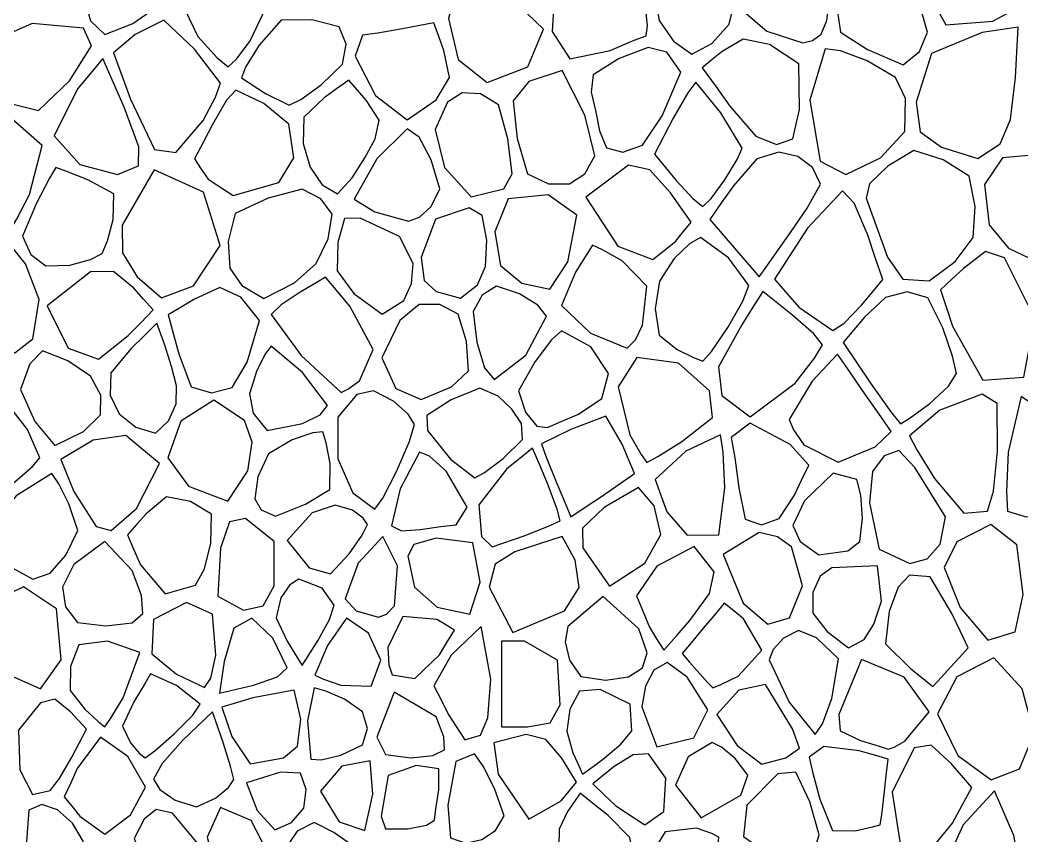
# Model space of a CAD drawing. Extents: x 1.1 to 83, y 1.1 to 53.7.
# Drawn here: x 41.04 to 63.98, y 15.39 to 34.07 of the extents above; entities that cross this region are included whole.
import ezdxf

# ---------------------------------------------------------------- set-up
doc = ezdxf.new("R2010")
doc.units = 0
doc.layers.add('Layer_1', color=7, linetype='CONTINUOUS')

msp = doc.modelspace()

# ---------------------------------------------------------------- linework, layer by layer
at = {"layer": 'Layer_1', "color": 7}
for points in [[(43.623758, 33.99696), (44.123274, 34.336214), (44.387211, 34.805406), (44.426161, 35.398922), (43.98566, 36.257817), (43.579342, 36.929362), (43.388734, 37.244988), (42.799525, 37.093423), (42.192442, 36.756981), (42.274637, 35.421511), (42.656345, 34.053111), (42.981155, 33.744637), (43.623758, 33.99696)], [(63.312294, 34.048601), (63.694033, 34.256576), (63.867744, 34.741256), (63.851149, 35.360283), (63.414461, 36.117934), (62.858309, 36.771594), (62.29965, 36.915454), (61.809842, 36.822002), (61.578798, 36.378402), (61.512323, 35.754846), (61.738231, 34.867192), (62.232179, 33.960937), (63.312294, 34.048601)], [(57.451535, 34.719136), (57.505987, 35.351765), (57.487699, 35.691798), (57.27643, 35.846755), (56.866931, 36.034424), (56.341196, 36.148625), (55.911818, 35.888899), (55.58814, 35.456546), (55.548352, 34.757515), (55.668799, 34.064087), (56.002798, 33.589575), (56.422739, 33.289598), (56.880777, 33.537339), (57.273904, 33.977803), (57.451535, 34.719136)], [(59.382293, 33.751492), (59.512096, 34.065772), (59.566085, 34.521786), (59.440211, 35.080945), (58.957594, 35.646368), (58.400453, 36.077421), (58.038636, 35.988938), (57.797838, 35.656447), (57.705202, 35.095479), (57.684487, 34.562804), (57.666904, 34.220714), (58.135768, 33.819578), (58.961102, 33.55167), (59.182751, 33.604793), (59.382293, 33.751492)], [(46.310025, 33.599371), (46.675901, 34.365966), (46.442613, 35.221108), (46.066129, 35.807749), (45.327316, 35.496802), (44.624585, 34.718727), (45.108218, 33.697305), (45.553215, 33.208206), (45.80505, 33.004774), (46.000529, 33.179436), (46.310025, 33.599371)], [(55.373343, 33.715935), (55.402387, 33.937891), (55.353729, 34.471534), (54.713762, 35.644664), (53.626924, 34.963351), (53.250908, 34.313794), (53.222827, 33.808653), (53.628705, 33.184392), (54.54891, 33.377324), (55.096351, 33.616468), (55.373332, 33.715935), (55.373338, 33.715935), (55.373343, 33.715935)], [(61.629626, 33.355085), (61.816773, 33.79358), (61.558997, 34.688506), (61.287714, 35.381969), (61.118177, 35.668689), (60.869652, 35.548652), (60.408459, 35.264268), (59.913147, 34.832547), (59.749504, 34.315377), (59.825501, 33.796173), (60.438719, 33.400769), (61.260383, 33.049012), (61.629626, 33.355085)], [(52.668116, 32.999957), (53.02736, 33.861702), (52.105292, 34.751267), (51.352173, 35.118032), (51.053227, 34.881727), (50.846372, 34.106039), (51.069708, 33.173715), (51.731923, 32.645861), (52.668139, 32.999957), (52.668128, 32.999957), (52.668116, 32.999957)], [(42.170587, 32.681178), (42.681483, 33.486581), (42.492766, 33.889919), (41.321761, 33.993929), (40.265198, 33.531971), (40.135912, 32.741929), (40.612641, 32.219714), (41.461806, 32.004181), (42.170587, 32.681178)], [(45.235388, 31.774057), (45.513097, 32.308456), (45.628605, 32.624711), (45.032851, 33.407009), (44.331503, 34.071526), (43.679821, 33.745269), (43.178058, 33.321526), (43.574056, 32.258604), (44.120805, 31.111904), (44.610875, 31.042396), (45.235388, 31.774057)], [(47.936988, 32.589831), (48.421298, 33.060925), (48.508054, 33.523228), (48.345719, 33.921965), (47.72362, 34.081068), (47.022611, 34.071614), (46.518175, 33.495062), (46.205013, 32.994826), (46.107906, 32.753334), (46.662763, 32.391401), (47.201768, 32.122931), (47.466479, 32.257145), (47.936988, 32.589831)], [(50.563975, 32.249164), (50.874704, 32.75895), (50.739477, 33.375496), (50.628273, 33.694201), (50.517067, 34.012906), (50.156471, 33.943959), (49.795873, 33.875009), (49.230294, 33.774513), (48.883237, 33.726521), (48.713616, 33.249348), (49.181309, 32.346522), (49.902217, 31.791839), (50.563975, 32.249164)], [(63.479488, 31.23696), (63.711142, 31.792607), (63.82788, 32.757113), (63.859543, 33.33437), (63.891205, 33.911627), (63.479999, 33.851469), (63.06879, 33.791311), (61.903652, 33.305132), (61.557154, 32.192762), (61.643596, 31.51398), (62.131502, 31.166178), (62.969719, 30.900271), (63.479488, 31.23696)], [(58.884594, 32.024763), (58.872769, 33.069733), (58.199361, 33.513079), (57.595039, 33.637358), (57.111104, 33.356702), (56.883382, 33.168471), (56.655657, 32.980243), (56.974065, 32.541907), (57.292471, 32.103571), (57.883707, 31.41654), (58.355402, 31.226893), (58.730145, 31.353785), (58.884594, 32.024763)], [(55.740481, 31.883962), (56.169467, 32.882386), (55.846187, 33.340175), (55.423122, 33.448411), (54.756727, 33.190118), (54.16434, 32.817122), (54.115279, 32.424661), (54.211251, 32.000156), (54.304926, 31.538026), (54.465911, 31.144964), (54.840669, 31.049107), (55.286783, 31.211286), (55.740481, 31.883962)], [(60.741193, 30.915754), (61.292808, 31.518693), (61.306975, 32.278935), (61.083896, 32.761769), (60.430475, 33.142253), (59.822898, 33.365903), (59.468408, 33.414202), (59.124413, 32.240844), (59.360091, 30.840858), (59.947872, 30.533972), (60.741193, 30.915754)], [(43.756775, 30.737962), (43.763774, 31.168066), (43.427012, 32.075301), (43.183756, 32.632856), (42.940501, 33.190409), (42.648748, 32.843574), (42.356992, 32.49674), (41.819683, 31.425148), (42.41226, 30.766441), (43.275462, 30.53947), (43.756775, 30.737962)], [(53.972381, 31.893493), (53.453106, 32.921315), (52.69103, 32.663339), (52.326754, 32.223416), (52.425309, 31.36153), (52.656322, 30.550632), (53.136594, 30.326454), (53.617659, 30.3216), (53.972381, 30.549703), (54.198726, 30.961367), (53.972381, 31.893493)], [(49.167963, 31.351979), (49.2638, 31.780452), (48.964308, 32.235854), (48.76526, 32.466912), (48.566214, 32.69797), (48.283103, 32.494861), (47.999991, 32.291754), (47.534813, 31.850065), (47.522706, 31.249346), (47.68633, 30.706162), (47.96026, 30.300332), (48.306674, 30.093711), (48.641198, 30.458864), (48.933013, 30.915652), (49.167963, 31.351979)], [(57.173938, 30.41497), (57.457199, 30.878724), (57.575015, 31.136553), (57.085879, 31.951569), (56.514444, 32.6492), (56.324531, 32.406852), (55.994805, 31.824196), (55.780167, 31.411697), (55.565525, 30.999199), (55.814891, 30.70054), (56.064257, 30.401884), (56.447315, 29.980029), (56.667928, 29.804569), (56.859856, 29.983876), (57.173938, 30.41497)], [(46.968749, 30.356169), (47.306967, 30.917021), (47.196138, 31.690979), (46.62089, 32.159911), (45.979704, 32.471391), (45.77172, 32.239435), (45.445228, 31.681753), (45.239788, 31.286933), (45.034347, 30.892115), (45.191731, 30.659855), (45.349115, 30.427597), (45.918301, 30.053305), (46.968749, 30.356169)], [(52.114676, 30.207354), (52.305639, 30.550685), (52.209948, 31.351559), (51.991466, 32.135854), (51.580946, 32.387814), (51.159447, 32.406017), (50.825727, 32.19391), (50.543533, 31.564648), (50.756213, 30.70074), (51.368672, 30.023483), (52.114676, 30.207354)], [(41.257976, 30.076222), (41.549328, 31.203945), (40.802695, 31.859214), (39.922425, 32.036216), (39.623613, 31.37042), (39.697883, 30.750343), (40.181197, 30.026805), (40.620925, 29.493159), (40.821427, 29.2712), (40.9621, 29.507677), (41.257976, 30.076222)], [(50.452799, 29.804162), (50.653106, 30.208672), (50.453363, 30.8709), (50.178736, 31.391499), (49.907156, 31.582464), (49.210877, 30.895155), (48.691893, 29.973056), (49.166924, 29.682505), (49.931718, 29.467141), (50.185588, 29.558652), (50.452903, 29.804162), (50.45285, 29.804162), (50.452799, 29.804162)], [(59.06065, 29.763997), (59.362348, 30.313994), (59.180171, 30.697387), (58.845769, 30.952702), (58.412103, 31.049095), (57.908263, 30.895931), (57.374189, 30.278389), (57.102166, 29.893031), (56.830141, 29.507677), (57.112083, 29.178888), (57.394026, 28.850102), (57.675969, 28.521313), (57.957915, 28.192524), (58.13517, 28.439968), (58.312423, 28.687415), (58.678448, 29.207804), (59.06065, 29.763997)], [(62.447554, 28.545206), (62.861506, 29.09165), (62.907031, 29.80495), (62.766064, 30.495514), (62.174298, 30.870322), (61.502095, 31.08406), (60.903894, 30.730103), (60.482912, 30.321126), (60.406943, 29.997928), (60.896805, 28.642493), (61.250838, 28.140773), (61.849268, 28.102269), (62.447554, 28.545206)], [(65.05124, 29.147589), (65.458142, 29.395894), (65.865045, 29.644202), (65.723372, 29.925783), (65.581699, 30.207368), (64.64263, 31.020887), (63.527339, 30.917597), (63.1155, 30.305863), (63.222206, 29.38528), (63.667888, 28.850469), (64.16086, 28.612188), (64.453999, 28.785464), (65.05124, 29.147589)], [(56.043472, 29.004576), (56.223352, 29.22684), (56.403229, 29.449104), (56.168228, 29.782431), (55.933227, 30.115761), (55.458086, 30.646356), (54.966963, 30.7536), (53.994631, 30.016952), (54.725731, 28.899166), (55.529508, 28.592709), (56.043472, 29.004576)], [(42.921936, 28.725199), (43.047674, 29.015337), (43.171968, 29.506553), (43.191159, 30.095602), (42.596734, 30.417237), (42.093207, 30.612359), (41.863484, 30.693518), (41.718295, 30.454549), (41.418042, 29.880012), (41.100824, 29.128212), (41.28654, 28.708381), (41.631091, 28.442214), (42.180454, 28.464256), (42.651838, 28.587931), (42.921936, 28.725199)], [(45.015966, 27.991319), (45.625227, 28.908175), (45.24007, 30.135497), (44.109956, 30.646915), (43.379963, 29.373223), (43.384196, 28.743461), (43.721477, 28.195541), (44.283401, 27.713474), (45.015966, 27.991319)], [(47.327634, 28.057359), (47.818325, 28.500095), (48.095448, 29.061847), (48.187506, 29.629645), (47.924593, 29.983582), (47.501773, 30.198195), (46.718158, 29.991852), (45.967639, 29.6432), (45.809058, 29.005378), (45.840681, 28.388821), (46.115376, 27.996588), (46.625225, 27.701294), (47.327634, 28.057373), (47.327634, 28.057368), (47.327634, 28.057359)], [(53.58134, 28.533793), (53.78669, 29.602997), (53.12986, 30.071949), (52.215282, 29.976713), (51.910471, 29.220501), (52.037059, 28.452832), (52.525086, 28.046804), (53.167122, 27.913561), (53.58134, 28.533793)], [(60.300512, 27.544612), (60.544614, 27.836961), (60.788714, 28.129309), (60.617069, 28.636838), (60.445427, 29.144366), (60.132857, 29.880941), (59.870769, 30.159774), (59.063946, 29.310787), (58.31019, 28.141876), (58.865612, 27.49594), (59.650909, 26.9672), (59.908307, 27.13381), (60.300512, 27.544612)], [(51.511635, 28.009238), (51.697992, 28.433042), (51.726821, 29.031525), (51.619317, 29.594449), (51.324925, 29.773838), (50.550041, 29.511089), (50.223378, 28.639112), (50.296087, 28.112929), (50.567988, 27.85443), (51.123853, 27.702634), (51.511635, 28.009238)], [(49.828221, 27.655376), (50.00553, 28.040756), (50.04341, 28.498563), (49.726209, 29.121058), (48.825906, 29.538374), (48.469431, 29.531093), (48.314686, 28.97785), (48.300462, 28.331383), (48.680737, 27.808552), (49.330593, 27.341621), (49.828221, 27.655376)], [(55.28936, 27.084658), (55.392566, 27.979881), (54.824255, 28.556435), (54.37527, 28.810114), (54.147528, 28.915625), (53.753529, 28.303443), (53.43972, 27.534828), (54.097637, 26.905873), (54.939147, 26.559857), (55.128146, 26.752381), (55.28936, 27.084658)], [(57.242733, 27.033457), (57.585576, 27.63973), (57.728175, 27.995491), (57.256872, 28.628817), (56.614399, 29.093414), (56.36722, 28.953079), (56.013514, 28.61568), (55.677427, 28.094497), (55.583949, 27.460561), (55.669183, 26.855894), (56.081716, 26.530483), (56.45938, 26.347761), (56.668388, 26.26329), (56.873775, 26.483541), (57.242733, 27.033457)], [(41.334761, 26.770465), (41.478485, 27.677104), (41.169265, 28.493051), (41.007244, 28.693248), (40.845226, 28.893443), (40.54777, 28.664939), (40.25031, 28.436432), (39.633635, 27.51777), (40.153164, 26.736884), (40.924009, 26.454303), (41.334761, 26.770465)], [(64.017771, 25.899463), (64.269736, 27.242417), (63.57572, 28.632435), (63.142173, 28.770295), (62.635734, 28.388383), (62.374602, 28.140985), (62.113468, 27.893589), (62.249287, 27.480762), (62.385104, 27.067939), (63.083257, 25.824225), (64.017771, 25.899463)], [(43.519045, 26.849211), (43.804408, 27.142025), (44.089774, 27.434836), (43.866909, 27.68269), (43.644047, 27.93054), (43.180951, 28.314684), (42.657056, 28.308362), (41.666959, 27.533448), (42.14423, 26.559087), (42.839812, 26.306791), (43.519045, 26.849211)], [(48.810867, 25.814404), (49.125116, 26.532188), (48.59243, 27.520398), (48.313015, 27.852562), (48.033599, 28.184726), (47.743864, 28.013146), (47.454129, 27.841567), (47.019233, 27.551036), (46.78735, 27.334419), (47.479596, 26.388873), (48.389678, 25.541978), (48.546729, 25.620156), (48.810867, 25.814404)], [(53.091625, 27.291332), (52.896666, 27.541336), (52.476832, 27.80188), (51.945069, 27.980225), (51.618269, 27.777299), (51.416421, 27.397044), (51.495057, 26.696537), (51.674976, 26.108801), (51.894142, 25.841322), (52.618753, 26.402146), (53.091625, 27.291343), (53.091625, 27.291338), (53.091625, 27.291332)], [(46.238126, 26.241711), (46.52102, 27.196948), (46.093118, 27.728268), (45.617773, 27.946708), (45.033966, 27.681769), (44.73161, 27.502711), (44.429254, 27.323655), (44.552258, 26.877151), (44.675264, 26.430647), (44.959953, 25.671676), (45.424985, 25.537637), (45.894128, 25.66291), (46.238126, 26.241711)], [(58.787123, 25.759878), (59.227249, 26.330182), (59.411272, 26.640282), (59.21119, 26.889131), (58.727907, 27.312177), (58.385397, 27.585726), (58.042889, 27.859273), (57.803107, 27.478877), (57.563326, 27.098484), (57.031972, 26.129567), (57.105499, 25.479403), (57.752271, 24.98515), (58.787123, 25.759878)], [(61.866757, 25.294598), (62.297112, 25.689961), (62.476109, 25.983161), (62.384023, 26.380513), (62.162622, 27.026269), (61.818599, 27.713401), (61.350291, 27.848924), (60.855154, 27.717112), (60.368852, 27.270939), (60.127552, 26.981949), (59.886255, 26.692959), (60.19947, 26.226347), (60.512686, 25.759732), (60.972474, 25.100638), (61.19826, 24.826499), (61.419026, 24.964006), (61.866757, 25.294607), (61.866757, 25.294604), (61.866757, 25.294598)], [(50.922084, 25.678435), (51.305539, 26.043659), (51.26125, 26.716756), (51.069615, 27.342104), (50.649361, 27.563326), (50.177186, 27.559488), (49.73585, 27.195427), (49.322174, 26.340864), (49.644819, 25.636601), (50.223084, 25.383761), (50.922084, 25.678435)], [(44.625418, 25.695885), (44.511234, 26.144344), (44.356759, 26.625973), (44.265175, 26.878602), (44.173592, 27.13123), (43.880267, 26.843442), (43.586945, 26.555652), (43.122935, 25.994134), (43.107554, 25.484026), (43.309574, 25.054171), (43.6942, 24.751865), (44.140261, 24.612834), (44.442256, 24.8934), (44.616909, 25.283572), (44.625418, 25.695885)], [(53.82262, 25.051667), (54.362627, 25.410098), (54.508519, 25.982199), (54.106338, 26.591119), (53.440178, 26.960043), (53.208832, 26.75334), (52.832192, 26.256375), (52.451624, 25.585352), (52.612242, 25.091816), (52.868714, 24.774576), (53.117767, 24.746918), (53.426033, 24.884287), (53.82262, 25.051667)], [(47.504804, 24.835914), (47.910437, 25.033828), (48.079149, 25.249649), (47.508372, 26.004514), (46.790209, 26.604465), (46.65954, 26.440551), (46.459998, 26.046455), (46.298096, 25.517421), (46.376201, 25.068615), (46.70272, 24.676653), (47.504804, 24.835914)], [(42.494818, 24.653068), (42.887271, 25.032908), (42.887835, 25.484444), (42.653303, 25.918928), (42.139579, 26.271291), (41.552597, 26.495787), (41.266909, 26.20041), (41.055005, 25.61244), (41.378471, 24.883237), (41.84203, 24.332255), (42.494818, 24.653068)], [(60.617766, 24.299946), (60.798998, 24.475197), (60.980233, 24.650449), (60.68903, 25.072284), (60.39783, 25.494118), (59.968189, 26.116068), (59.753065, 26.426674), (59.172783, 25.802988), (58.64941, 24.926928), (58.74567, 24.688583), (58.980146, 24.349106), (59.766516, 23.951661), (60.617766, 24.299946)], [(56.1943, 24.426545), (56.896522, 24.971059), (56.824211, 25.580848), (56.117504, 26.216443), (55.157034, 26.349779), (54.732293, 25.675855), (55.000133, 24.576374), (55.261423, 24.127722), (55.392422, 23.939836), (55.643738, 24.08161), (56.1943, 24.426545)], [(49.662977, 23.73945), (49.95059, 24.411861), (50.070218, 24.808807), (49.929347, 25.050059), (49.590664, 25.34813), (49.135247, 25.57999), (48.751233, 25.496325), (48.318098, 24.983231), (48.31838, 24.029961), (48.657169, 23.246086), (49.160941, 22.870894), (49.347476, 23.126034), (49.662977, 23.73945)], [(52.104098, 24.034341), (52.545293, 24.467792), (52.517156, 24.834382), (52.295823, 25.162214), (51.988833, 25.462041), (51.568748, 25.643095), (50.914023, 25.378994), (50.355054, 25.019189), (50.366061, 24.671463), (50.894361, 24.015525), (51.451369, 23.587682), (51.67582, 23.716592), (52.104098, 24.034341)], [(63.187413, 22.829162), (63.327187, 23.286997), (63.417151, 24.204315), (63.412325, 25.296853), (63.061808, 25.503821), (62.096704, 25.143096), (61.404006, 24.553043), (61.571076, 24.228803), (61.972757, 23.577426), (62.643701, 22.779276), (63.187413, 22.829162)], [(64.690097, 22.803564), (64.932535, 23.068582), (65.167208, 23.55062), (65.281776, 23.86893), (65.396347, 24.18724), (65.094578, 24.537535), (64.792806, 24.887832), (63.961422, 25.457209), (63.661409, 24.175373), (63.622925, 23.277816), (63.648438, 22.826551), (64.073388, 22.69733), (64.690125, 22.80355), (64.690117, 22.803556), (64.690097, 22.803564)], [(46.257258, 23.751771), (46.359372, 24.409372), (46.18329, 24.907412), (45.480523, 25.368222), (44.720764, 24.891495), (44.426691, 24.052358), (44.901098, 23.402315), (45.797625, 23.057934), (46.257258, 23.751788), (46.257258, 23.75178), (46.257258, 23.751771)], [(40.921697, 23.499566), (41.325394, 23.847225), (41.493305, 24.049953), (41.21253, 24.694402), (40.841546, 25.182153), (40.573864, 25.076429), (40.107562, 24.822235), (39.803691, 24.642278), (39.499819, 24.462322), (39.655138, 24.10891), (39.810459, 23.7555), (40.063482, 23.256308), (40.235592, 23.048671), (40.484363, 23.181127), (40.921697, 23.499566)], [(55.103652, 23.687605), (54.825869, 24.364984), (54.450048, 25.004358), (53.667471, 24.707819), (52.980243, 24.370137), (53.078817, 24.086998), (53.315816, 23.500915), (53.483606, 23.100016), (53.651398, 22.699119), (54.000521, 22.932864), (54.349644, 23.166609), (54.85916, 23.512484), (55.103652, 23.687605)], [(58.767988, 23.197755), (58.933201, 23.538987), (59.098411, 23.880222), (58.885678, 24.116806), (58.672942, 24.353393), (57.758132, 24.845284), (57.322082, 24.515451), (57.403396, 24.047636), (57.494943, 23.35981), (57.644089, 22.646812), (58.015674, 22.515305), (58.418643, 22.656501), (58.767988, 23.197755)], [(43.708783, 22.88932), (44.233996, 23.921692), (43.461726, 24.560053), (42.718665, 24.452572), (41.973604, 24.01327), (42.276127, 23.276145), (42.787073, 22.473584), (43.130041, 22.384472), (43.708783, 22.88932)], [(47.579097, 22.985194), (48.136209, 23.324137), (48.138184, 23.918585), (48.049468, 24.395306), (47.976214, 24.640898), (47.744245, 24.622102), (47.273941, 24.463113), (46.731561, 24.138263), (46.488178, 23.611154), (46.418813, 23.109154), (46.55984, 22.858276), (46.889292, 22.716696), (47.579097, 22.985194)], [(57.177178, 23.362327), (57.140797, 24.178861), (57.074333, 24.578087), (56.285144, 24.199509), (55.583949, 23.556338), (55.851013, 22.80977), (56.30937, 22.279638), (57.036682, 22.289008), (57.177178, 23.362327)], [(51.027463, 22.513352), (51.280918, 22.920009), (50.799091, 23.746356), (50.413717, 24.085011), (50.184262, 24.176248), (49.741023, 23.340317), (49.547839, 22.48962), (49.775282, 22.380905), (50.204559, 22.404866), (50.675173, 22.480685), (51.027463, 22.513352)], [(52.60835, 22.274378), (53.154727, 22.493148), (53.408436, 22.608461), (53.340694, 22.876171), (53.114211, 23.461325), (52.944451, 23.866938), (52.774689, 24.272548), (52.480724, 24.033254), (52.186758, 23.793958), (51.543181, 22.976772), (51.603458, 22.246316), (51.852407, 22.00958), (52.60835, 22.274369), (52.60835, 22.274372), (52.60835, 22.274378)], [(62.107295, 22.070825), (62.227234, 22.696232), (61.520527, 23.827099), (61.160954, 24.218824), (60.82074, 24.095464), (60.552412, 23.733664), (60.48504, 23.018615), (60.705151, 21.957168), (61.411406, 21.626359), (61.809351, 21.734114), (62.107295, 22.070825)], [(42.093027, 21.821896), (42.362857, 22.381724), (42.160119, 22.992244), (41.92857, 23.452514), (41.770554, 23.689541), (40.953433, 23.179992), (40.268031, 22.359214), (40.640943, 21.650108), (41.338043, 21.270781), (41.729017, 21.406084), (42.093027, 21.821896)], [(59.987273, 21.916201), (60.263301, 22.129911), (60.329535, 22.669384), (60.289796, 23.195458), (60.197342, 23.553152), (59.653684, 23.700198), (58.995615, 23.064447), (58.734415, 22.499503), (58.899225, 22.13106), (59.329481, 21.828348), (59.987273, 21.916201)], [(55.340594, 21.640018), (55.710686, 22.296253), (55.559362, 22.951432), (55.196463, 23.373201), (54.416779, 22.914582), (53.914328, 22.435318), (53.925193, 21.991526), (54.53619, 21.111862), (55.340594, 21.640018)], [(45.058169, 21.137434), (45.266418, 21.510411), (45.410549, 22.095059), (45.42212, 22.762605), (44.943161, 23.047243), (44.396141, 23.159551), (43.938565, 22.776095), (43.719205, 22.532137), (43.499845, 22.288178), (43.650693, 21.94494), (43.801544, 21.601698), (44.365774, 20.933385), (45.058169, 21.137434)], [(48.998104, 22.523001), (48.896016, 22.664121), (48.650565, 22.848926), (48.259012, 22.967905), (47.731607, 22.787678), (47.154059, 22.159285), (47.657961, 21.534351), (48.145299, 21.39315), (48.576916, 21.847342), (48.874381, 22.279144), (48.998104, 22.523001)], [(46.862582, 21.117408), (46.858688, 22.130794), (46.20654, 22.659509), (45.838564, 22.583098), (45.629099, 21.984075), (45.56843, 20.883028), (46.156403, 20.559626), (46.606102, 20.663634), (46.862582, 21.117408)], [(63.823912, 20.061809), (64.00163, 20.920747), (63.858329, 22.059254), (63.266345, 22.525474), (62.482075, 22.1262), (62.195456, 21.53653), (62.559144, 20.619695), (63.197399, 19.872906), (63.823912, 20.061809)], [(49.617122, 20.657431), (49.681881, 21.577421), (49.349008, 22.24863), (48.782611, 21.640219), (48.485758, 20.818704), (48.735014, 20.546706), (49.24738, 20.402465), (49.427226, 20.468872), (49.617122, 20.657431)], [(53.503822, 20.544516), (53.84023, 21.081596), (53.748381, 21.707023), (53.452559, 22.248724), (52.367603, 21.89535), (51.921162, 21.610913), (51.781205, 21.084105), (52.324731, 20.052484), (53.503822, 20.544516)], [(58.657199, 20.3881), (58.951523, 21.116437), (58.699973, 22.012399), (58.38074, 22.243844), (57.964809, 22.337519), (57.140769, 21.835742), (57.591215, 20.719867), (58.157793, 20.239581), (58.657199, 20.3881)], [(43.852005, 20.48867), (43.81986, 20.893295), (43.610451, 21.466502), (42.982089, 22.135273), (42.2774, 21.604825), (42.011047, 21.08844), (42.082666, 20.636845), (42.35555, 20.280545), (43.005228, 20.204043), (43.608707, 20.268525), (43.852005, 20.48867)], [(51.571104, 21.198798), (51.404576, 22.099978), (50.564265, 22.213677), (50.058063, 22.065666), (49.917059, 21.795286), (50.074237, 21.087831), (50.590907, 20.633481), (51.335192, 20.467769), (51.571104, 21.198798)], [(56.930648, 21.440606), (56.475167, 22.019793), (55.622235, 21.564989), (55.156775, 20.887741), (55.449998, 20.172731), (55.612758, 19.907388), (55.775521, 19.642046), (56.075512, 19.98209), (56.375506, 20.322136), (56.8272, 20.946643), (56.930648, 21.440606)], [(60.367029, 19.892902), (60.585449, 20.242118), (60.763946, 20.769642), (60.671275, 21.576343), (59.62131, 21.534004), (59.354088, 21.34154), (59.188274, 20.964313), (59.186298, 20.493301), (59.516027, 20.074704), (60.009365, 19.698248), (60.367029, 19.892902)], [(62.369787, 20.48289), (61.873297, 21.322445), (61.406041, 21.360409), (61.1403, 21.088172), (60.937868, 20.530936), (60.854009, 19.789436), (61.43513, 19.221077), (61.687591, 19.017623), (61.940053, 18.814167), (62.141921, 19.03522), (62.343789, 19.256271), (62.545654, 19.477315), (62.747522, 19.69836), (62.558653, 20.090627), (62.369787, 20.48289)], [(48.232308, 20.676802), (47.955479, 21.066893), (47.425884, 21.27079), (47.216551, 21.144447), (47.013664, 20.840689), (46.908029, 20.388834), (47.15703, 19.853633), (47.32786, 19.575145), (47.498691, 19.296657), (47.682094, 19.585229), (47.865498, 19.873798), (48.124559, 20.347751), (48.232308, 20.676802)], [(41.981625, 19.421331), (41.87562, 20.588278), (41.122702, 21.092973), (40.793055, 20.932569), (40.515128, 20.337371), (40.385704, 19.959563), (40.256282, 19.581755), (40.498172, 19.344121), (40.740062, 19.106487), (41.514113, 18.758402), (41.981625, 19.421331)], [(55.287378, 19.239842), (55.397016, 19.582438), (55.203482, 20.133), (54.387775, 20.872261), (53.583815, 20.184392), (53.520196, 19.833644), (53.616758, 19.414146), (53.88124, 19.043204), (54.441082, 18.959528), (54.968005, 19.034382), (55.287378, 19.239842)], [(45.52192, 19.533001), (45.449126, 20.467328), (44.854995, 20.737393), (44.095199, 20.349413), (44.061067, 19.563156), (44.620934, 19.092404), (45.263827, 18.788823), (45.410298, 19.004526), (45.52192, 19.533001)], [(57.479734, 19.050782), (58.023015, 19.642466), (57.598773, 20.362192), (57.380914, 20.542258), (57.163056, 20.722322), (56.922182, 20.433851), (56.681311, 20.145381), (56.44044, 19.856899), (56.199572, 19.568417), (56.369001, 19.371742), (56.53843, 19.175064), (56.784754, 18.897256), (56.901134, 18.781711), (57.080923, 18.860747), (57.479734, 19.050782)], [(50.643465, 19.536111), (50.815217, 19.821339), (50.986972, 20.106567), (50.786022, 20.228794), (50.585071, 20.351019), (49.804839, 20.415112), (49.457582, 19.704129), (49.487574, 19.310861), (49.55969, 19.07807), (50.07544, 18.999437), (50.643465, 19.536111)], [(47.160191, 19.237317), (46.832173, 19.922072), (46.344992, 20.379095), (45.935096, 20.149967), (45.714641, 19.388108), (45.662319, 19.024603), (45.610001, 18.661095), (45.997551, 18.753255), (46.385099, 18.845414), (46.932509, 19.036561), (47.160191, 19.237317)], [(49.304423, 19.415647), (49.021633, 20.034826), (48.517037, 20.381815), (48.077732, 19.753134), (47.79365, 19.069217), (47.990498, 18.981745), (48.385468, 18.8408), (49.081049, 18.822851), (49.304423, 19.415647)], [(51.586107, 17.699866), (51.75077, 18.097754), (51.815848, 18.980853), (51.599682, 20.184567), (50.914249, 19.527582), (50.71511, 19.17827), (50.515972, 18.828955), (50.680126, 18.505994), (50.844281, 18.18303), (51.221852, 17.591111), (51.586107, 17.699866)], [(59.62549, 18.537157), (59.775567, 19.446454), (59.27289, 19.929376), (58.862719, 20.095876), (58.516808, 19.918087), (58.284341, 19.661522), (58.187652, 19.420518), (58.648563, 18.457491), (59.24633, 17.714931), (59.414551, 17.956471), (59.62549, 18.537194), (59.62549, 18.537177), (59.62549, 18.537157)], [(43.402273, 18.556292), (43.783829, 19.589569), (43.044039, 19.848438), (42.386893, 19.76836), (42.196501, 19.270627), (42.191026, 18.725145), (42.521957, 18.293664), (42.832697, 18.01151), (42.981078, 17.893642), (43.118315, 18.088116), (43.402273, 18.556292)], [(53.406365, 18.391474), (53.341538, 19.415091), (52.59245, 19.848438), (52.326867, 19.848438), (52.061285, 19.848438), (52.061285, 19.359513), (52.061285, 18.870586), (52.061285, 18.381672), (52.061285, 17.892756), (52.360113, 17.892756), (52.658939, 17.892756), (53.177982, 17.98029), (53.406365, 18.391474)], [(56.468823, 17.636084), (56.787429, 18.280064), (56.315291, 19.02679), (55.855368, 19.363066), (55.549495, 19.189912), (55.357087, 18.824358), (55.277631, 18.345164), (55.622351, 17.433324), (56.468823, 17.636084)], [(61.299194, 17.563716), (61.848704, 18.236384), (61.280906, 19.024129), (60.301418, 19.428488), (59.784993, 18.172515), (59.811917, 17.79747), (60.281535, 17.57645), (60.709897, 17.443664), (60.916309, 17.377692), (61.048731, 17.42477), (61.299209, 17.563716), (61.2992, 17.563716), (61.299194, 17.563716)], [(63.919952, 16.926981), (64.253322, 17.73916), (63.98236, 18.763099), (63.331324, 19.473283), (62.487861, 19.032226), (62.041569, 18.188974), (62.506149, 17.234148), (63.27057, 16.677205), (63.919947, 16.926981), (63.919949, 16.926981), (63.919952, 16.926981)], [(44.572738, 17.729539), (44.993935, 18.154958), (45.169125, 18.407778), (44.620109, 18.839347), (44.028453, 19.100103), (43.904112, 18.890787), (43.648226, 18.460664), (43.38572, 17.907226), (43.5684, 17.527276), (43.77922, 17.282891), (43.907258, 17.181246), (44.131244, 17.342304), (44.572738, 17.729539)], [(58.569479, 17.18076), (58.883945, 17.399889), (58.721298, 17.847477), (58.103431, 18.860369), (57.498928, 18.728526), (56.990017, 18.176048), (57.460148, 17.462785), (58.025518, 17.037369), (58.569479, 17.18076)], [(47.073642, 17.176835), (47.394543, 17.449557), (47.466512, 18.065781), (47.316342, 18.732652), (46.372086, 18.555671), (46.016319, 18.446267), (45.660553, 18.336867), (45.775626, 18.003517), (45.890696, 17.67017), (46.309621, 17.042438), (47.073642, 17.176835)], [(48.998104, 17.849308), (48.879512, 18.230573), (48.466968, 18.52372), (48.045415, 18.705678), (47.77775, 18.78135), (47.622931, 18.029899), (47.699603, 17.147721), (47.935032, 17.137645), (48.38882, 17.24373), (48.877502, 17.477641), (48.998104, 17.849308)], [(50.762035, 17.363931), (50.746062, 17.661232), (50.571056, 18.119527), (49.606843, 18.686599), (49.208222, 17.653248), (49.405125, 17.259071), (49.987533, 17.181246), (50.494418, 17.23491), (50.762035, 17.363931)], [(55.047106, 17.794453), (55.00655, 18.410273), (54.322706, 18.746397), (53.847845, 18.704602), (53.629083, 18.292123), (53.558849, 17.788024), (53.69742, 17.294366), (53.807899, 17.049612), (53.918375, 16.804854), (54.162466, 16.983321), (54.406557, 17.161787), (54.796092, 17.494868), (55.047106, 17.794453)], [(41.73113, 16.428367), (41.943116, 16.708174), (42.226363, 17.197462), (42.393354, 17.516709), (42.560344, 17.835953), (42.377391, 18.03547), (42.194435, 18.234985), (41.837853, 18.519735), (41.511265, 18.436931), (41.004953, 17.814267), (41.036308, 16.905851), (41.3267, 16.343726), (41.73113, 16.428367)], [(45.934921, 16.68261), (45.863104, 16.986913), (45.690434, 17.527761), (45.56819, 17.882413), (45.445948, 18.237062), (45.108712, 17.909831), (44.771479, 17.582597), (44.295136, 17.050591), (44.097011, 16.690546), (44.242967, 16.45149), (44.59388, 16.210407), (45.077792, 16.060036), (45.512832, 16.257326), (45.810935, 16.501638), (45.934921, 16.68261)], [(53.430466, 16.191969), (53.605695, 16.40849), (53.780924, 16.625011), (53.613829, 16.897406), (53.446734, 17.169802), (53.079619, 17.596908), (52.625207, 17.711894), (51.891029, 17.519977), (51.989406, 16.804815), (52.686464, 15.775491), (53.430466, 16.191969)], [(43.568267, 15.873784), (43.913944, 16.504691), (43.508303, 17.208122), (42.887194, 17.652162), (42.348912, 16.932058), (42.202368, 16.610155), (42.055824, 16.28825), (42.234863, 16.067027), (42.413902, 15.845801), (42.986695, 15.429399), (43.568267, 15.873798), (43.568267, 15.873792), (43.568267, 15.873784)], [(57.538832, 16.325077), (57.699453, 16.786033), (57.412944, 17.163658), (57.102589, 17.42059), (56.881587, 17.530902), (56.335518, 17.201301), (56.043424, 16.557744), (56.633124, 15.80894), (57.538832, 16.325077)], [(60.731998, 15.649174), (60.768001, 15.881088), (60.830409, 16.409329), (60.871007, 16.778986), (60.911605, 17.148646), (60.580741, 17.245361), (60.249878, 17.342073), (59.440064, 17.438088), (59.10661, 17.193878), (59.178723, 16.858454), (59.352101, 16.23045), (59.637543, 15.515762), (60.156189, 15.51119), (60.555751, 15.600025), (60.731998, 15.649174)], [(62.383549, 15.685547), (62.605296, 16.092969), (62.827047, 16.500393), (62.58985, 16.77574), (62.352654, 17.051088), (61.896018, 17.473335), (61.507164, 17.4055), (61.006626, 16.397261), (61.186568, 15.209839), (61.759279, 14.918095), (62.383549, 15.685547)], [(51.928203, 15.51331), (52.12198, 15.855772), (51.904158, 16.479091), (51.646108, 16.992092), (51.444127, 17.273355), (51.016772, 17.099328), (50.836012, 16.092732), (50.89527, 15.351153), (51.245141, 15.225545), (51.614553, 15.310076), (51.9282, 15.51331), (51.9282, 15.51331), (51.928203, 15.51331)], [(55.781533, 15.953644), (55.823595, 16.71318), (55.430327, 17.270309), (55.077871, 17.249453), (54.640113, 16.982894), (54.39804, 16.78281), (54.155969, 16.582729), (54.416765, 16.329987), (54.677564, 16.077243), (55.347345, 15.642731), (55.781533, 15.953644)], [(49.121368, 16.35064), (49.056327, 17.115008), (48.408325, 16.986072), (47.923535, 16.41569), (48.347176, 15.716242), (48.935341, 15.517876), (49.121368, 16.35064)], [(50.529699, 15.755366), (50.557808, 16.015259), (50.625415, 16.447869), (50.628971, 16.93129), (50.107232, 17.003457), (49.469229, 16.773559), (49.30652, 15.84312), (49.411204, 15.557249), (49.917065, 15.550673), (50.34974, 15.638786), (50.529699, 15.755366)], [(47.58935, 16.452139), (47.462553, 16.828386), (47.007038, 16.85294), (46.227537, 16.609404), (46.469972, 15.970521), (46.871814, 15.52781), (47.255433, 15.700587), (47.537283, 16.029686), (47.58935, 16.452139)], [(59.183335, 14.934229), (59.335707, 15.416567), (59.117992, 16.172632), (58.79778, 16.850668), (58.386808, 16.816863), (57.682559, 16.094984), (57.604705, 15.378692), (57.880964, 15.177886), (58.264233, 14.890135), (58.842594, 14.555605), (59.183335, 14.934229)], [(55.09383, 14.884135), (55.002345, 15.353719), (54.501759, 15.855975), (54.182752, 16.112597), (53.863748, 16.369216), (53.717678, 16.159819), (53.571608, 15.950421), (53.380383, 15.542861), (53.37869, 15.156378), (53.515347, 14.769586), (53.975847, 14.549538), (54.782658, 14.407975), (55.09383, 14.884135)], [(63.95054, 14.388332), (63.916605, 14.701232), (63.791578, 15.40245), (63.345949, 16.426076), (62.634012, 15.6492), (62.275912, 14.87652), (62.437143, 14.465266), (62.770837, 14.216769), (63.310654, 14.239065), (63.74982, 14.329574), (63.95054, 14.388332)], [(42.429201, 14.906806), (42.490633, 15.274129), (42.245526, 15.686851), (41.896431, 15.988916), (41.543187, 16.114553), (41.243831, 15.978398), (41.186989, 15.261322), (41.186989, 14.834692), (41.186989, 14.40806), (41.456929, 14.444664), (41.726866, 14.48124), (42.166201, 14.628786), (42.429201, 14.906806)], [(44.824517, 14.448728), (45.177721, 15.134658), (44.530188, 15.914579), (44.15884, 15.994081), (43.882383, 15.77835), (43.654672, 15.333921), (43.884923, 14.774864), (44.241353, 14.373685), (44.824557, 14.448728), (44.824537, 14.448728), (44.824517, 14.448728)], [(46.420625, 14.452199), (46.684012, 15.06726), (46.33085, 15.743829), (45.634244, 16.044587), (45.322284, 15.360023), (45.540738, 14.554251), (45.984891, 14.157926), (46.177093, 14.244371), (46.420625, 14.452199)], [(48.355989, 14.744723), (48.521106, 14.948741), (48.68622, 15.152757), (48.454282, 15.311809), (48.22234, 15.470861), (47.771942, 15.696573), (47.382746, 15.503175), (47.022137, 14.956736), (47.351642, 14.520017), (47.916313, 14.374814), (48.355989, 14.744723)], [(56.862258, 14.469274), (57.003597, 15.080367), (57.040851, 15.363695), (56.874551, 15.445661), (56.526484, 15.57259), (55.807864, 15.486151), (55.366866, 14.771308), (55.413162, 14.402105), (55.851326, 14.019778), (56.289798, 13.745374), (56.536556, 13.628844), (56.677704, 13.873813), (56.862258, 14.469274)]]:
    msp.add_lwpolyline(points, dxfattribs=at)

doc.saveas('drawing.dxf')
